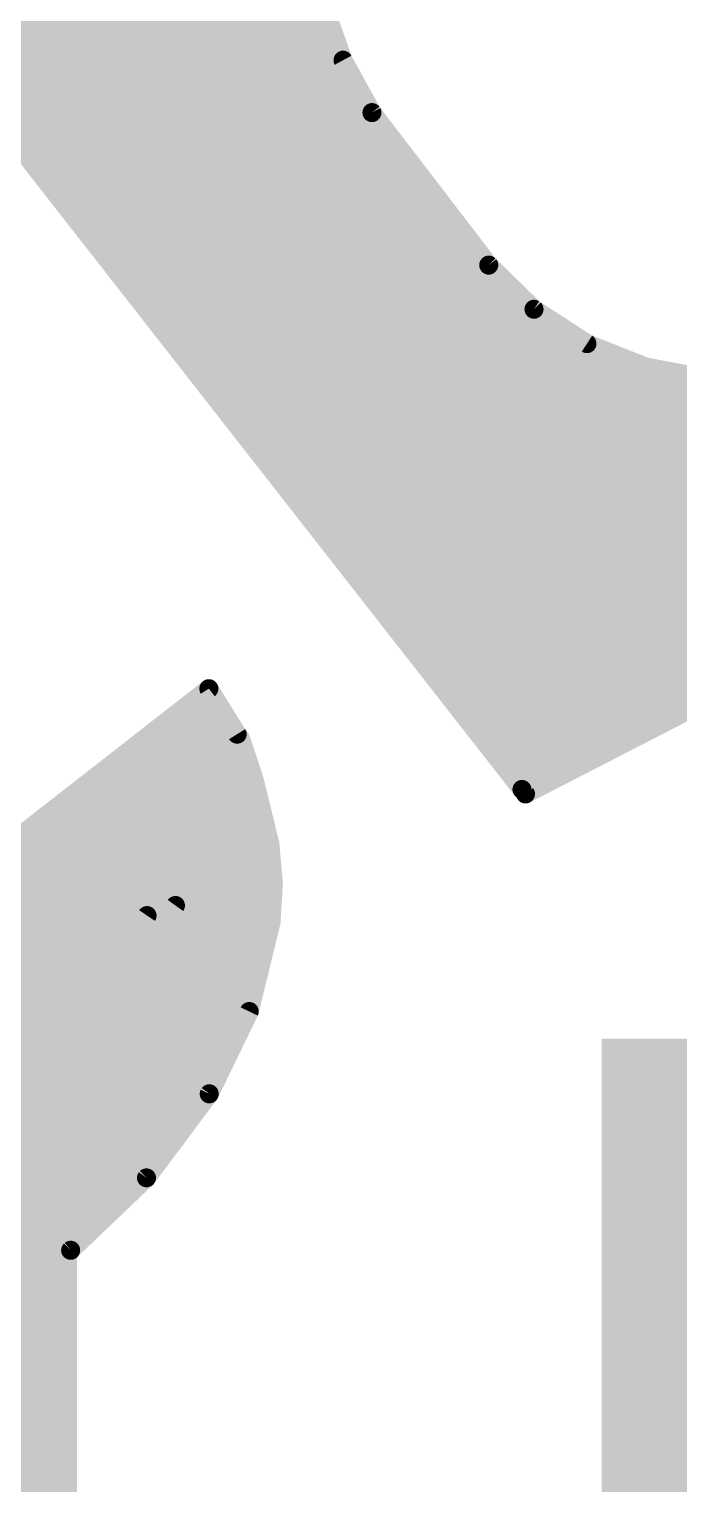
# Model space of a CAD drawing. Extents: x -0.1 to 20.3, y -11.4 to 28.1.
# Drawn here: x 2.476 to 3.343, y 6.375 to 8.319 of the extents above; entities that cross this region are included whole.
import ezdxf

# ---------------------------------------------------------------- set-up
doc = ezdxf.new("R2010")
doc.units = 0
doc.layers.add('1', color=12, linetype='CONTINUOUS')
doc.layers.add('22', color=40, linetype='CONTINUOUS')

# ---------------------------------------------------------------- blocks, each defined once
blk = doc.blocks.new('RECT')
blk.add_solid([(-0.5, -0.5), (0.5, -0.5), (-0.5, 0.5), (0.5, 0.5)])

msp = doc.modelspace()

# ---------------------------------------------------------------- linework, layer by layer
at = {"layer": '22', "const_width": 0.0254}
for points in [[(1.8717, 8.9182), (3.1336, 7.303)], [(2.8949, 8.2769), (2.8707, 8.345)], [(2.3303, 8.3312), (2.8756, 8.3312)], [(2.3501, 8.3058), (2.8846, 8.3058)], [(2.37, 8.2804), (2.8937, 8.2804)], [(2.9334, 8.207), (2.8949, 8.2769)], [(2.3898, 8.255), (2.907, 8.255)], [(2.4097, 8.2296), (2.921, 8.2296)], [(3.0893, 8.0033), (2.9334, 8.207)], [(2.4295, 8.2042), (2.9356, 8.2042)], [(2.4494, 8.1788), (2.955, 8.1788)], [(2.4692, 8.1534), (2.9744, 8.1534)], [(2.4891, 8.128), (2.9939, 8.128)], [(2.5089, 8.1026), (3.0133, 8.1026)], [(2.5288, 8.0772), (3.0327, 8.0772)], [(2.5486, 8.0518), (3.0522, 8.0518)], [(2.5684, 8.0264), (3.0716, 8.0264)], [(2.5883, 8.001), (3.0916, 8.001)], [(3.1496, 7.9444), (3.0893, 8.0033)], [(2.6081, 7.9756), (3.1176, 7.9756)], [(2.628, 7.9502), (3.1437, 7.9502)], [(3.2204, 7.8984), (3.1496, 7.9444)], [(2.6478, 7.9248), (3.1797, 7.9248)], [(2.6677, 7.8994), (3.2188, 7.8994)], [(3.2988, 7.8672), (3.2204, 7.8984)], [(2.6875, 7.874), (3.2817, 7.874)], [(3.3901, 7.85), (3.2988, 7.8672)], [(2.7073, 7.8486), (3.9984, 7.8486)], [(2.7272, 7.8232), (3.9752, 7.8232)], [(2.747, 7.7978), (3.9481, 7.7978)], [(2.7669, 7.7724), (3.9147, 7.7724)], [(2.7867, 7.747), (3.8814, 7.747)], [(2.8066, 7.7216), (3.848, 7.7216)], [(2.8264, 7.6962), (3.8146, 7.6962)], [(2.8463, 7.6708), (3.769, 7.6708)], [(2.8661, 7.6454), (3.3656, 7.6454)], [(2.886, 7.62), (3.3762, 7.62)], [(2.9058, 7.5946), (3.3966, 7.5946)], [(2.9256, 7.5692), (3.4169, 7.5692)], [(2.9455, 7.5438), (3.4373, 7.5438)], [(2.9653, 7.5184), (3.4577, 7.5184)], [(2.9852, 7.493), (3.478, 7.493)], [(3.1383, 7.297), (3.4899, 7.4782)], [(3.005, 7.4676), (3.4693, 7.4676)], [(2.4096, 7.1983), (2.7158, 7.4375)], [(2.7158, 7.4375), (2.7536, 7.3768)], [(3.0249, 7.4422), (3.42, 7.4422)], [(2.6893, 7.4168), (2.7287, 7.4168)], [(3.0447, 7.4168), (3.3707, 7.4168)], [(2.6568, 7.3914), (2.7445, 7.3914)], [(3.0646, 7.3914), (3.3215, 7.3914)], [(2.7536, 7.3768), (2.6712, 7.148)], [(2.6242, 7.366), (2.7497, 7.366)], [(2.6334, 7.1346), (2.6984, 7.3691)], [(2.6975, 7.366), (2.7599, 7.366)], [(2.6984, 7.3691), (2.7583, 7.3708)], [(2.7583, 7.3708), (2.7767, 7.3143)], [(3.0844, 7.366), (3.2722, 7.366)], [(2.5917, 7.3406), (2.7406, 7.3406)], [(2.6905, 7.3406), (2.7682, 7.3406)], [(3.1042, 7.3406), (3.2229, 7.3406)], [(2.5592, 7.3152), (2.7314, 7.3152)], [(2.6834, 7.3152), (2.7764, 7.3152)], [(2.7767, 7.3143), (2.7972, 7.2303)], [(3.1241, 7.3152), (3.1737, 7.3152)], [(3.1336, 7.303), (3.1383, 7.297)], [(2.5267, 7.2898), (2.7223, 7.2898)], [(2.6764, 7.2898), (2.7827, 7.2898)], [(2.4942, 7.2644), (2.7131, 7.2644)], [(2.6694, 7.2644), (2.7889, 7.2644)], [(2.4617, 7.239), (2.704, 7.239)], [(2.6623, 7.239), (2.795, 7.239)], [(2.7972, 7.2303), (2.8018, 7.1778)], [(2.4292, 7.2136), (2.6948, 7.2136)], [(2.6553, 7.2136), (2.7986, 7.2136)], [(2.4166, 7.1882), (2.6857, 7.1882)], [(2.6482, 7.1882), (2.8009, 7.1882)], [(2.8018, 7.1778), (2.7987, 7.1252)], [(2.4312, 7.1628), (2.6765, 7.1628)], [(2.6412, 7.1628), (2.801, 7.1628)], [(2.6712, 7.148), (2.3943, 6.764)], [(2.384, 6.7689), (2.6334, 7.1346)], [(2.4402, 7.1374), (2.6636, 7.1374)], [(2.6342, 7.1374), (2.7994, 7.1374)], [(2.7987, 7.1252), (2.7697, 7.0064)], [(2.4469, 7.112), (2.6453, 7.112)], [(2.618, 7.112), (2.7955, 7.112)], [(2.4483, 7.0866), (2.6269, 7.0866)], [(2.6007, 7.0866), (2.7893, 7.0866)], [(2.4477, 7.0612), (2.6086, 7.0612)], [(2.5833, 7.0612), (2.7831, 7.0612)], [(2.444, 7.0358), (2.5903, 7.0358)], [(2.566, 7.0358), (2.7769, 7.0358)], [(2.436, 7.0104), (2.572, 7.0104)], [(2.5487, 7.0104), (2.7707, 7.0104)], [(2.7697, 7.0064), (2.7164, 6.8965)], [(2.4271, 6.985), (2.5537, 6.985)], [(2.5314, 6.985), (2.7593, 6.985)], [(2.4132, 6.9596), (2.5354, 6.9596)], [(2.5141, 6.9596), (2.747, 6.9596)], [(2.398, 6.9342), (2.517, 6.9342)], [(2.4967, 6.9342), (2.7347, 6.9342)], [(2.3761, 6.9088), (2.4987, 6.9088)], [(2.4794, 6.9088), (2.7223, 6.9088)], [(2.7164, 6.8965), (2.6326, 6.7843)], [(2.3506, 6.8834), (2.4804, 6.8834)], [(2.4621, 6.8834), (2.7066, 6.8834)], [(2.4448, 6.858), (2.6876, 6.858)], [(2.4274, 6.8326), (2.6687, 6.8326)], [(2.4101, 6.8072), (2.6497, 6.8072)], [(2.3928, 6.7818), (2.63, 6.7818)], [(2.6326, 6.7843), (2.5314, 6.6875)], [(2.3517, 6.7564), (2.6035, 6.7564)], [(2.2862, 6.731), (2.5769, 6.731)], [(2.2207, 6.7056), (2.5503, 6.7056)], [(2.1552, 6.6802), (2.522, 6.6802)], [(2.5314, 6.6875), (2.3893, 6.5765)], [(2.0897, 6.6548), (2.4895, 6.6548)]]:
    msp.add_lwpolyline(points, dxfattribs=at)
at = {"layer": '22', "const_width": 0.0127}
for points in [[(2.8846, 8.2995, 1), (2.8846, 8.3121)], [(2.9005, 8.28, 1), (2.8893, 8.2739)], [(2.8889, 8.2748, 1), (2.9009, 8.2791)], [(2.8937, 8.2741, 1), (2.8937, 8.2867)], [(2.907, 8.2487, 1), (2.907, 8.2614)], [(2.921, 8.2233, 1), (2.921, 8.2359)], [(2.9384, 8.2109, 1), (2.9284, 8.2032)], [(2.9278, 8.204, 1), (2.939, 8.2101)], [(2.9356, 8.1979, 1), (2.9356, 8.2105)], [(2.955, 8.1725, 1), (2.955, 8.1852)], [(2.9744, 8.1471, 1), (2.9744, 8.1597)], [(2.4891, 8.1343, 1), (2.4891, 8.1217)], [(2.9939, 8.1217, 1), (2.9939, 8.1343)], [(2.5089, 8.109, 1), (2.5089, 8.0963)], [(3.0133, 8.0963, 1), (3.0133, 8.109)], [(2.5288, 8.0836, 1), (2.5288, 8.0709)], [(3.0327, 8.0709, 1), (3.0327, 8.0836)], [(2.5486, 8.0581, 1), (2.5486, 8.0455)], [(3.0522, 8.0455, 1), (3.0522, 8.0581)], [(2.5684, 8.0328, 1), (2.5684, 8.0201)], [(3.0716, 8.0201, 1), (3.0716, 8.0328)], [(2.5883, 8.0074, 1), (2.5883, 7.9947)], [(3.0937, 8.0078, 1), (3.0848, 7.9988)], [(3.0842, 7.9994, 1), (3.0943, 8.0072)], [(3.0916, 7.9947, 1), (3.0916, 8.0074)], [(2.6081, 7.982, 1), (2.6081, 7.9692)], [(3.1176, 7.9692, 1), (3.1176, 7.982)], [(2.628, 7.9566, 1), (2.628, 7.9439)], [(3.1531, 7.9497, 1), (3.1462, 7.939)], [(3.1437, 7.9439, 1), (3.1437, 7.9566)], [(3.1452, 7.9398, 1), (3.1541, 7.9489)], [(2.6478, 7.9312, 1), (2.6478, 7.9184)], [(3.1797, 7.9184, 1), (3.1797, 7.9312)], [(2.6677, 7.9058, 1), (2.6677, 7.893)], [(3.2227, 7.9043, 1), (3.218, 7.8925)], [(3.2169, 7.8931, 1), (3.2238, 7.9037)], [(3.2188, 7.893, 1), (3.2188, 7.9058)], [(2.6875, 7.8804, 1), (2.6875, 7.8677)], [(3.2817, 7.8677, 1), (3.2817, 7.8804)], [(3.2999, 7.8735, 1), (3.2976, 7.861)], [(3.2964, 7.8613, 1), (3.3011, 7.8731)], [(2.7073, 7.855, 1), (2.7073, 7.8422)], [(2.7272, 7.8296, 1), (2.7272, 7.8168)], [(2.747, 7.8042, 1), (2.747, 7.7915)], [(2.7669, 7.7788, 1), (2.7669, 7.766)], [(2.7867, 7.7534, 1), (2.7867, 7.7407)], [(2.8066, 7.728, 1), (2.8066, 7.7153)], [(2.8264, 7.7026, 1), (2.8264, 7.6898)], [(2.8463, 7.6772, 1), (2.8463, 7.6645)], [(2.8661, 7.6518, 1), (2.8661, 7.6391)], [(2.886, 7.6264, 1), (2.886, 7.6136)], [(2.9058, 7.601, 1), (2.9058, 7.5883)], [(2.9256, 7.5756, 1), (2.9256, 7.5629)], [(2.9455, 7.5502, 1), (2.9455, 7.5374)], [(2.9653, 7.5248, 1), (2.9653, 7.5121)], [(2.9852, 7.4994, 1), (2.9852, 7.4867)], [(3.005, 7.474, 1), (3.005, 7.4612)], [(2.7212, 7.4409, 1), (2.7104, 7.4342)], [(2.7197, 7.4325, 1), (2.7119, 7.4426)], [(3.0249, 7.4486, 1), (3.0249, 7.4359)], [(2.6893, 7.4232, 1), (2.6893, 7.4104)], [(2.7287, 7.4104, 1), (2.7287, 7.4232)], [(3.0447, 7.4232, 1), (3.0447, 7.4104)], [(2.6568, 7.3978, 1), (2.6568, 7.385)], [(2.7445, 7.385, 1), (2.7445, 7.3978)], [(3.0646, 7.3978, 1), (3.0646, 7.385)], [(3.3215, 7.385, 1), (3.3215, 7.3978)], [(2.7596, 7.3747, 1), (2.7476, 7.379)], [(2.7482, 7.3735, 1), (2.759, 7.3802)], [(2.6242, 7.3724, 1), (2.6242, 7.3597)], [(2.6975, 7.3724, 1), (2.6975, 7.3597)], [(2.6982, 7.3754, 1), (2.6985, 7.3627)], [(2.7045, 7.3674, 1), (2.6922, 7.3708)], [(2.7497, 7.3597, 1), (2.7497, 7.3724)], [(2.7644, 7.3727, 1), (2.7523, 7.3688)], [(2.7585, 7.3644, 1), (2.7582, 7.3771)], [(2.7599, 7.3597, 1), (2.7599, 7.3724)], [(3.0844, 7.3724, 1), (3.0844, 7.3597)], [(3.2722, 7.3597, 1), (3.2722, 7.3724)], [(2.5917, 7.347, 1), (2.5917, 7.3342)], [(2.6905, 7.347, 1), (2.6905, 7.3342)], [(2.7406, 7.3342, 1), (2.7406, 7.347)], [(2.7682, 7.3342, 1), (2.7682, 7.347)], [(3.1042, 7.347, 1), (3.1042, 7.3342)], [(3.2229, 7.3342, 1), (3.2229, 7.347)], [(2.5592, 7.3216, 1), (2.5592, 7.3088)], [(2.6834, 7.3216, 1), (2.6834, 7.3088)], [(2.7314, 7.3088, 1), (2.7314, 7.3216)], [(2.7829, 7.3158, 1), (2.7705, 7.3128)], [(2.7764, 7.3088, 1), (2.7764, 7.3216)], [(3.1241, 7.3216, 1), (3.1241, 7.3088)], [(3.1737, 7.3088, 1), (3.1737, 7.3216)], [(2.7707, 7.3123, 1), (2.7827, 7.3163)], [(3.1386, 7.3069, 1), (3.1286, 7.2991)], [(3.1286, 7.2991, 1), (3.1386, 7.307)], [(3.1354, 7.3026, 1), (3.1412, 7.2913)], [(3.1333, 7.2931, 1), (3.1433, 7.3009)], [(2.5267, 7.2962, 1), (2.5267, 7.2835)], [(2.6764, 7.2962, 1), (2.6764, 7.2835)], [(2.7223, 7.2835, 1), (2.7223, 7.2962)], [(2.7827, 7.2835, 1), (2.7827, 7.2962)], [(2.4942, 7.2708, 1), (2.4942, 7.258)], [(2.6694, 7.2708, 1), (2.6694, 7.258)], [(2.7131, 7.258, 1), (2.7131, 7.2708)], [(2.7889, 7.258, 1), (2.7889, 7.2708)], [(2.6623, 7.2454, 1), (2.6623, 7.2327)], [(2.704, 7.2327, 1), (2.704, 7.2454)], [(2.795, 7.2327, 1), (2.795, 7.2454)], [(2.8035, 7.2309, 1), (2.7908, 7.2297)], [(2.791, 7.2288, 1), (2.8033, 7.2318)], [(2.6553, 7.22, 1), (2.6553, 7.2073)], [(2.6948, 7.2073, 1), (2.6948, 7.22)], [(2.7986, 7.2073, 1), (2.7986, 7.22)], [(2.6482, 7.1946, 1), (2.6482, 7.1818)], [(2.6857, 7.1818, 1), (2.6857, 7.1946)], [(2.8082, 7.1774, 1), (2.7955, 7.1782)], [(2.8009, 7.1818, 1), (2.8009, 7.1946)], [(2.6412, 7.1692, 1), (2.6412, 7.1565)], [(2.6765, 7.1565, 1), (2.6765, 7.1692)], [(2.7955, 7.1772, 1), (2.8082, 7.1783)], [(2.801, 7.1565, 1), (2.801, 7.1692)], [(2.6652, 7.1502, 1), (2.6772, 7.1459)], [(2.6764, 7.1443, 1), (2.6661, 7.1517)], [(2.6273, 7.1363, 1), (2.6395, 7.1329)], [(2.6342, 7.1438, 1), (2.6342, 7.1311)], [(2.6386, 7.131, 1), (2.6281, 7.1381)], [(2.6636, 7.1311, 1), (2.6636, 7.1438)], [(2.7924, 7.1255, 1), (2.8051, 7.1248)], [(2.8049, 7.1237, 1), (2.7925, 7.1267)], [(2.7994, 7.1311, 1), (2.7994, 7.1438)], [(2.618, 7.1184, 1), (2.618, 7.1056)], [(2.6453, 7.1056, 1), (2.6453, 7.1184)], [(2.7955, 7.1056, 1), (2.7955, 7.1184)], [(2.6007, 7.093, 1), (2.6007, 7.0803)], [(2.6269, 7.0803, 1), (2.6269, 7.093)], [(2.7893, 7.0803, 1), (2.7893, 7.093)], [(2.5833, 7.0676, 1), (2.5833, 7.0549)], [(2.6086, 7.0549, 1), (2.6086, 7.0676)], [(2.7831, 7.0549, 1), (2.7831, 7.0676)], [(2.566, 7.0422, 1), (2.566, 7.0294)], [(2.5903, 7.0294, 1), (2.5903, 7.0422)], [(2.7769, 7.0294, 1), (2.7769, 7.0422)], [(2.5487, 7.0168, 1), (2.5487, 7.0041)], [(2.572, 7.0041, 1), (2.572, 7.0168)], [(2.7754, 7.0037, 1), (2.764, 7.0092)], [(2.7707, 7.0041, 1), (2.7707, 7.0168)], [(2.5314, 6.9914, 1), (2.5314, 6.9787)], [(2.5537, 6.9787, 1), (2.5537, 6.9914)], [(2.7593, 6.9787, 1), (2.7593, 6.9914)], [(2.7635, 7.0079, 1), (2.7759, 7.0049)], [(2.5141, 6.966, 1), (2.5141, 6.9532)], [(2.5354, 6.9532, 1), (2.5354, 6.966)], [(2.747, 6.9532, 1), (2.747, 6.966)], [(2.4967, 6.9406, 1), (2.4967, 6.9279)], [(2.517, 6.9279, 1), (2.517, 6.9406)], [(2.7347, 6.9279, 1), (2.7347, 6.9406)], [(2.4794, 6.9152, 1), (2.4794, 6.9024)], [(2.4987, 6.9024, 1), (2.4987, 6.9152)], [(2.7223, 6.9024, 1), (2.7223, 6.9152)], [(2.7106, 6.8992, 1), (2.7221, 6.8937)], [(2.7214, 6.8927, 1), (2.7113, 6.9003)], [(2.4804, 6.877, 1), (2.4804, 6.8898)], [(2.7066, 6.877, 1), (2.7066, 6.8898)], [(2.6876, 6.8517, 1), (2.6876, 6.8644)], [(2.6687, 6.8262, 1), (2.6687, 6.839)], [(2.6497, 6.8008, 1), (2.6497, 6.8136)], [(2.6275, 6.7881, 1), (2.6377, 6.7805)], [(2.637, 6.7797, 1), (2.6282, 6.7888)], [(2.63, 6.7755, 1), (2.63, 6.7882)], [(2.6035, 6.75, 1), (2.6035, 6.7628)], [(2.5769, 6.7247, 1), (2.5769, 6.7374)], [(2.5503, 6.6993, 1), (2.5503, 6.712)], [(2.522, 6.6738, 1), (2.522, 6.6866)], [(2.527, 6.6921, 1), (2.5358, 6.6829)], [(2.5353, 6.6825, 1), (2.5275, 6.6925)], [(2.4895, 6.6485, 1), (2.4895, 6.6612)]]:
    msp.add_lwpolyline(points, format="xyb", dxfattribs=at)

# ---------------------------------------------------------------- block references
at = {"layer": '1', "xscale": 1.3, "yscale": 3}
for p in [(1.89, 5.47), (3.89, 5.47)]:
    msp.add_blockref('RECT', p, dxfattribs=at)

doc.saveas('drawing.dxf')
